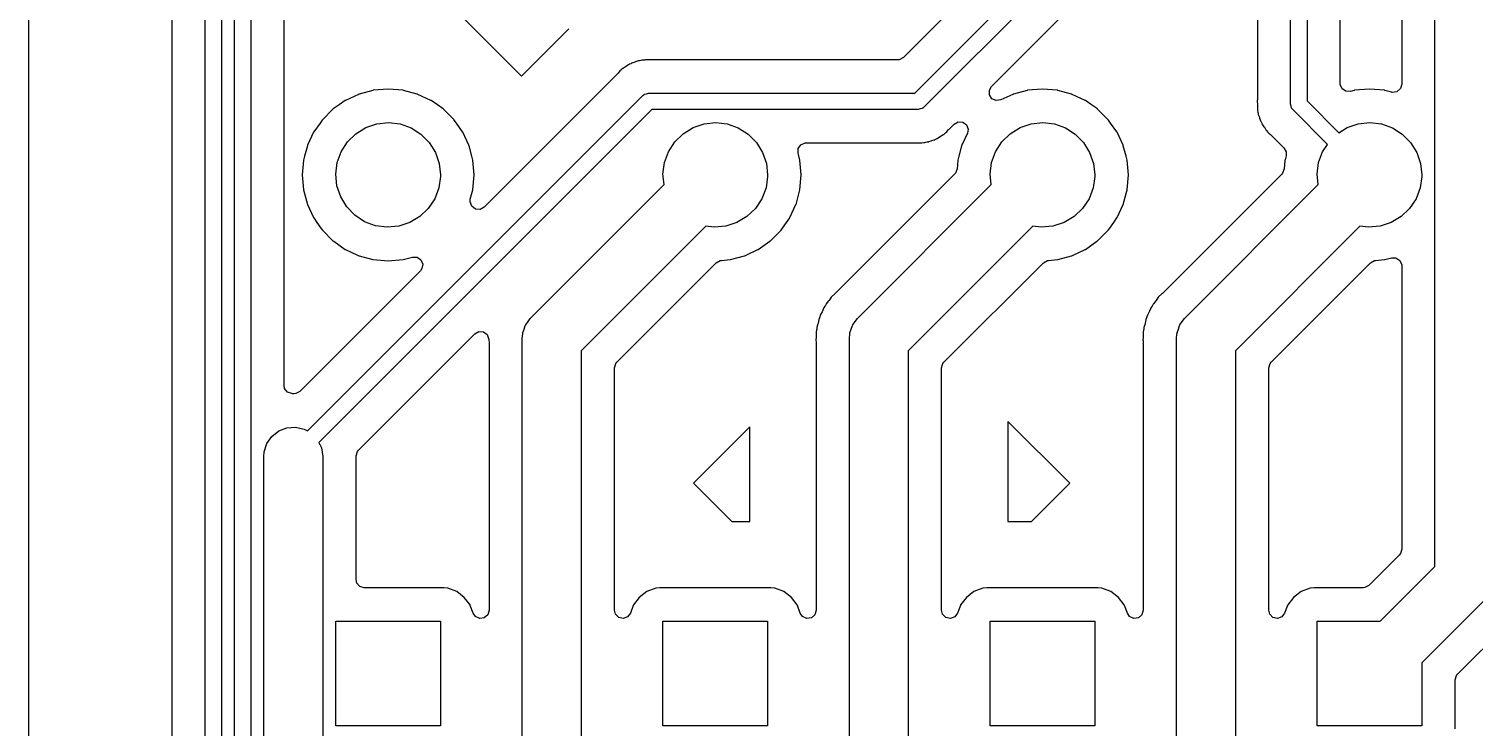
# Model space of a CAD drawing. Extents: x 124.5 to 210, y -114.5 to -26.5.
# Drawn here: x 124.51 to 146.6, y -77.82 to -67.15 of the extents above; entities that cross this region are included whole.
import ezdxf

# ---------------------------------------------------------------- set-up
doc = ezdxf.new("R2010")
doc.units = 0
doc.layers.add('BLACK', color=7, linetype='CONTINUOUS')

msp = doc.modelspace()

# ---------------------------------------------------------------- linework, layer by layer
at = {"layer": 'BLACK', "linetype": 'CONTINUOUS'}
for p, q in [((124.508, -110.935), (124.508, -30.0651)), ((126.691, -32.8669), (126.691, -106.031)), ((127.2, -106.11), (127.2, -32.8311)), ((127.45, -32.8829), (127.45, -106.058)), ((127.65, -103.141), (127.65, -34.159)), ((127.9, -34.2108), (127.9, -103.089)), ((143.794, -68.2987), (143.794, -56.8774)), ((144.044, -56.9292), (144.044, -68.2469)), ((143.285, -57.9489), (143.285, -68.2199)), ((128.408, -72.5972), (128.408, -60.69)), ((144.552, -67.9811), (144.552, -61.4426)), ((145.492, -64.8983), (145.492, -67.9928)), ((146, -75.3636), (146, -64.83)), ((139.455, -66.0045), (137.875, -67.5846)), ((138.048, -68.13), (140, -66.1782)), ((140.213, -66.3184), (138.188, -68.3434)), ((131.075, -66.9079), (132.036, -67.8684)), ((139.221, -68.0297), (140.517, -66.7337)), ((132.036, -67.8684), (132.759, -67.145)), ((137.875, -67.5846), (137.812, -67.6186)), ((133.542, -67.7895), (133.514, -67.8236)), ((133.558, -67.7776), (133.542, -67.7895)), ((133.573, -67.7648), (133.558, -67.7776)), ((133.588, -67.7505), (133.573, -67.7648)), ((133.594, -67.7464), (133.588, -67.7505)), ((133.626, -67.7279), (133.594, -67.7464)), ((133.594, -67.7464), (133.594, -67.7464)), ((133.636, -67.7214), (133.626, -67.7279)), ((133.665, -67.7001), (133.636, -67.7214)), ((133.671, -67.6954), (133.665, -67.7001)), ((133.665, -67.7001), (133.665, -67.7001)), ((133.69, -67.688), (133.671, -67.6954)), ((133.708, -67.6793), (133.69, -67.688)), ((133.719, -67.673), (133.708, -67.6793)), ((133.725, -67.669), (133.719, -67.673)), ((133.719, -67.673), (133.719, -67.673)), ((133.768, -67.6566), (133.725, -67.669)), ((133.779, -67.6528), (133.768, -67.6566)), ((133.82, -67.6365), (133.779, -67.6528)), ((133.828, -67.6355), (133.82, -67.6365)), ((133.84, -67.634), (133.828, -67.6355)), ((133.828, -67.6355), (133.828, -67.6355)), ((133.86, -67.63), (133.84, -67.634)), ((133.862, -67.6294), (133.86, -67.63)), ((133.879, -67.6243), (133.862, -67.6294)), ((133.923, -67.6229), (133.879, -67.6243)), ((133.935, -67.622), (133.923, -67.6229)), ((133.939, -67.6215), (133.935, -67.622)), ((133.935, -67.622), (133.935, -67.622)), ((133.935, -67.622), (133.935, -67.622)), ((133.935, -67.622), (133.935, -67.622)), ((133.967, -67.6215), (133.939, -67.6215)), ((133.971, -67.6214), (133.967, -67.6215)), ((134.031, -67.6195), (133.971, -67.6214)), ((134.039, -67.6193), (134.031, -67.6195)), ((134.047, -67.621), (134.039, -67.6193)), ((134.058, -67.6215), (134.047, -67.621)), ((137.785, -67.6215), (134.058, -67.6215)), ((137.812, -67.6186), (137.785, -67.6215)), ((133.506, -67.8324), (131.466, -69.8718)), ((133.514, -67.8236), (133.506, -67.8324)), ((139.189, -68.0843), (139.221, -68.0297)), ((144.553, -67.9961), (144.552, -67.9811)), ((144.581, -68.0613), (144.553, -67.9961)), ((145.492, -67.9928), (145.471, -68.061)), ((128.764, -73.2935), (133.891, -68.1666)), ((129.343, -68.2425), (129.248, -68.3093)), ((129.348, -68.2402), (129.343, -68.2425)), ((129.546, -68.148), (129.348, -68.2402)), ((129.348, -68.2402), (129.348, -68.2402)), ((129.551, -68.1457), (129.546, -68.148)), ((129.546, -68.148), (129.546, -68.148)), ((129.556, -68.1443), (129.551, -68.1457)), ((129.767, -68.0879), (129.556, -68.1443)), ((129.556, -68.1443), (129.556, -68.1443)), ((129.772, -68.0865), (129.767, -68.0879)), ((129.767, -68.0879), (129.767, -68.0879)), ((130, -68.0665), (129.772, -68.0865)), ((130.228, -68.0865), (130, -68.0665)), ((130.233, -68.0879), (130.228, -68.0865)), ((130.444, -68.1443), (130.233, -68.0879)), ((130.233, -68.0879), (130.233, -68.0879)), ((130.449, -68.1457), (130.444, -68.1443)), ((130.444, -68.1443), (130.444, -68.1443)), ((130.454, -68.148), (130.449, -68.1457)), ((130.652, -68.2402), (130.454, -68.148)), ((130.454, -68.148), (130.454, -68.148)), ((130.657, -68.2425), (130.652, -68.2402)), ((130.652, -68.2402), (130.652, -68.2402)), ((130.752, -68.3093), (130.657, -68.2425)), ((133.891, -68.1666), (133.908, -68.1533)), ((133.908, -68.1533), (133.911, -68.1498)), ((133.911, -68.1498), (133.914, -68.149)), ((133.914, -68.149), (133.919, -68.1451)), ((133.919, -68.1451), (133.949, -68.1387)), ((133.949, -68.1387), (133.979, -68.13)), ((133.979, -68.13), (138.048, -68.13)), ((139.19, -68.1553), (139.189, -68.0843)), ((139.229, -68.2147), (139.19, -68.1553)), ((139.293, -68.2437), (139.229, -68.2147)), ((139.364, -68.233), (139.293, -68.2437)), ((139.546, -68.148), (139.364, -68.233)), ((139.551, -68.1457), (139.546, -68.148)), ((139.546, -68.148), (139.546, -68.148)), ((139.556, -68.1443), (139.551, -68.1457)), ((139.767, -68.0879), (139.556, -68.1443)), ((139.556, -68.1443), (139.556, -68.1443)), ((139.772, -68.0865), (139.767, -68.0879)), ((139.767, -68.0879), (139.767, -68.0879)), ((140, -68.0665), (139.772, -68.0865)), ((140.228, -68.0865), (140, -68.0665)), ((140.233, -68.0879), (140.228, -68.0865)), ((140.444, -68.1443), (140.233, -68.0879)), ((140.233, -68.0879), (140.233, -68.0879)), ((140.449, -68.1457), (140.444, -68.1443)), ((140.444, -68.1443), (140.444, -68.1443)), ((140.454, -68.148), (140.449, -68.1457)), ((140.652, -68.2402), (140.454, -68.148)), ((140.454, -68.148), (140.454, -68.148)), ((140.657, -68.2425), (140.652, -68.2402)), ((140.652, -68.2402), (140.652, -68.2402)), ((140.752, -68.3093), (140.657, -68.2425)), ((143.285, -68.2311), (143.283, -68.2386)), ((143.283, -68.2386), (143.283, -68.2465)), ((143.283, -68.2465), (143.283, -68.2465)), ((143.283, -68.2465), (143.285, -68.3067)), ((143.285, -68.2199), (143.285, -68.2311)), ((144.044, -68.2469), (144.532, -68.7348)), ((144.64, -68.1011), (144.581, -68.0613)), ((144.711, -68.1028), (144.64, -68.1011)), ((144.767, -68.0879), (144.711, -68.1028)), ((144.772, -68.0865), (144.767, -68.0879)), ((144.767, -68.0879), (144.767, -68.0879)), ((145, -68.0665), (144.772, -68.0865)), ((145.228, -68.0865), (145, -68.0665)), ((145.233, -68.0879), (145.228, -68.0865)), ((145.333, -68.1145), (145.233, -68.0879)), ((145.233, -68.0879), (145.233, -68.0879)), ((145.348, -68.1175), (145.333, -68.1145)), ((145.418, -68.1074), (145.348, -68.1175)), ((145.471, -68.061), (145.418, -68.1074)), ((134.031, -68.38), (128.941, -73.4699)), ((129.156, -68.3738), (128.994, -68.5357)), ((129.16, -68.3706), (129.156, -68.3738)), ((129.248, -68.3093), (129.16, -68.3706)), ((129.16, -68.3706), (129.16, -68.3706)), ((130.84, -68.3706), (130.752, -68.3093)), ((130.844, -68.3738), (130.84, -68.3706)), ((130.84, -68.3706), (130.84, -68.3706)), ((131.006, -68.5357), (130.844, -68.3738)), ((138.1, -68.38), (134.031, -68.38)), ((138.13, -68.3713), (138.1, -68.38)), ((138.16, -68.3649), (138.13, -68.3713)), ((138.165, -68.361), (138.16, -68.3649)), ((138.168, -68.3602), (138.165, -68.361)), ((138.171, -68.3567), (138.168, -68.3602)), ((138.188, -68.3434), (138.171, -68.3567)), ((140.84, -68.3706), (140.752, -68.3093)), ((140.844, -68.3738), (140.84, -68.3706)), ((140.84, -68.3706), (140.84, -68.3706)), ((141.006, -68.5357), (140.844, -68.3738)), ((143.285, -68.3067), (143.285, -68.3106)), ((143.285, -68.3106), (143.285, -68.3386)), ((143.285, -68.3386), (143.286, -68.3425)), ((143.286, -68.3425), (143.286, -68.3425)), ((143.286, -68.3425), (143.286, -68.3426)), ((143.286, -68.3426), (143.287, -68.3544)), ((143.287, -68.3544), (143.288, -68.3986)), ((143.288, -68.3986), (143.294, -68.418)), ((143.294, -68.418), (143.298, -68.4374)), ((143.298, -68.4374), (143.3, -68.4575)), ((143.3, -68.4575), (143.303, -68.4649)), ((143.303, -68.4649), (143.303, -68.4649)), ((143.303, -68.4649), (143.317, -68.4986)), ((143.802, -68.3282), (143.794, -68.2987)), ((143.809, -68.3583), (143.802, -68.3282)), ((143.813, -68.3635), (143.809, -68.3583)), ((143.814, -68.3662), (143.813, -68.3635)), ((143.817, -68.3693), (143.814, -68.3662)), ((143.83, -68.3871), (143.817, -68.3693)), ((144.356, -68.9123), (143.83, -68.3871)), ((128.958, -68.5875), (128.862, -68.7233)), ((128.991, -68.5402), (128.958, -68.5875)), ((128.994, -68.5357), (128.991, -68.5402)), ((128.991, -68.5402), (128.991, -68.5402)), ((129.507, -68.7496), (129.659, -68.6561)), ((129.659, -68.6561), (129.828, -68.5987)), ((129.828, -68.5987), (130.006, -68.58)), ((130.006, -68.58), (130.183, -68.6011)), ((130.183, -68.6011), (130.351, -68.661)), ((130.351, -68.661), (130.501, -68.7565)), ((131.009, -68.5402), (131.006, -68.5357)), ((131.042, -68.5875), (131.009, -68.5402)), ((131.009, -68.5402), (131.009, -68.5402)), ((131.138, -68.7233), (131.042, -68.5875)), ((134.507, -68.7496), (134.659, -68.6561)), ((134.659, -68.6561), (134.828, -68.5987)), ((134.828, -68.5987), (135.006, -68.58)), ((135.006, -68.58), (135.183, -68.6011)), ((135.183, -68.6011), (135.351, -68.661)), ((135.351, -68.661), (135.501, -68.7565)), ((138.537, -68.7205), (138.565, -68.6864)), ((138.565, -68.6864), (138.573, -68.6776)), ((138.573, -68.6776), (138.65, -68.6012)), ((138.65, -68.6012), (138.712, -68.5671)), ((138.712, -68.5671), (138.783, -68.5722)), ((138.783, -68.5722), (138.84, -68.6148)), ((138.84, -68.6148), (138.865, -68.6813)), ((138.865, -68.6813), (138.853, -68.7435)), ((139.507, -68.7496), (139.659, -68.6561)), ((139.659, -68.6561), (139.828, -68.5987)), ((139.828, -68.5987), (140.006, -68.58)), ((140.006, -68.58), (140.183, -68.6011)), ((140.183, -68.6011), (140.351, -68.661)), ((140.351, -68.661), (140.501, -68.7565)), ((141.009, -68.5402), (141.006, -68.5357)), ((141.042, -68.5875), (141.009, -68.5402)), ((141.009, -68.5402), (141.009, -68.5402)), ((141.138, -68.7233), (141.042, -68.5875)), ((143.317, -68.4986), (143.32, -68.5098)), ((143.32, -68.5098), (143.328, -68.5357)), ((143.328, -68.5357), (143.333, -68.5523)), ((143.333, -68.5523), (143.337, -68.5591)), ((143.337, -68.5591), (143.337, -68.5591)), ((143.337, -68.5591), (143.343, -68.5697)), ((143.343, -68.5697), (143.352, -68.5875)), ((143.352, -68.5875), (143.359, -68.6063)), ((143.359, -68.6063), (143.364, -68.6127)), ((143.364, -68.6127), (143.364, -68.6127)), ((143.364, -68.6127), (143.385, -68.6421)), ((143.385, -68.6421), (143.392, -68.652)), ((143.392, -68.652), (143.409, -68.6818)), ((143.409, -68.6818), (143.414, -68.6901)), ((143.414, -68.6901), (143.428, -68.7044)), ((144.532, -68.7348), (144.659, -68.6561)), ((144.659, -68.6561), (144.828, -68.5987)), ((144.828, -68.5987), (145.006, -68.58)), ((145.006, -68.58), (145.183, -68.6011)), ((145.183, -68.6011), (145.351, -68.661)), ((145.351, -68.661), (145.501, -68.7565)), ((128.86, -68.7282), (128.768, -68.9258)), ((128.862, -68.7233), (128.86, -68.7282)), ((128.86, -68.7282), (128.86, -68.7282)), ((129.283, -69.0243), (129.38, -68.8744)), ((129.38, -68.8744), (129.507, -68.7496)), ((130.501, -68.7565), (130.627, -68.8831)), ((130.627, -68.8831), (130.721, -69.0343)), ((131.14, -68.7282), (131.138, -68.7233)), ((131.232, -68.9258), (131.14, -68.7282)), ((131.14, -68.7282), (131.14, -68.7282)), ((134.283, -69.0243), (134.38, -68.8744)), ((134.38, -68.8744), (134.507, -68.7496)), ((135.501, -68.7565), (135.627, -68.8831)), ((135.627, -68.8831), (135.721, -69.0343)), ((136.267, -68.9761), (136.307, -68.9173)), ((136.307, -68.9173), (136.372, -68.8894)), ((136.372, -68.8894), (136.387, -68.8885)), ((136.387, -68.8885), (138.021, -68.8885)), ((138.021, -68.8885), (138.032, -68.889)), ((138.032, -68.889), (138.04, -68.8907)), ((138.04, -68.8907), (138.048, -68.8905)), ((138.048, -68.8905), (138.108, -68.8886)), ((138.048, -68.8905), (138.048, -68.8905)), ((138.108, -68.8886), (138.112, -68.8885)), ((138.112, -68.8885), (138.14, -68.8885)), ((138.14, -68.8885), (138.144, -68.888)), ((138.144, -68.888), (138.156, -68.8871)), ((138.144, -68.888), (138.144, -68.888)), ((138.156, -68.8871), (138.188, -68.886)), ((138.188, -68.886), (138.192, -68.8859)), ((138.192, -68.8859), (138.2, -68.8857)), ((138.2, -68.8857), (138.219, -68.88)), ((138.219, -68.88), (138.239, -68.876)), ((138.239, -68.876), (138.251, -68.8745)), ((138.251, -68.8745), (138.259, -68.8735)), ((138.251, -68.8745), (138.251, -68.8745)), ((138.259, -68.8735), (138.266, -68.8706)), ((138.266, -68.8706), (138.3, -68.8572)), ((138.266, -68.8706), (138.266, -68.8706)), ((138.3, -68.8572), (138.311, -68.8533)), ((138.311, -68.8533), (138.346, -68.8432)), ((138.346, -68.8432), (138.354, -68.841)), ((138.346, -68.8432), (138.346, -68.8432)), ((138.354, -68.841), (138.36, -68.837)), ((138.36, -68.837), (138.371, -68.8307)), ((138.36, -68.837), (138.36, -68.837)), ((138.371, -68.8307), (138.389, -68.822)), ((138.389, -68.822), (138.408, -68.8146)), ((138.408, -68.8146), (138.443, -68.7886)), ((138.443, -68.7886), (138.453, -68.782)), ((138.453, -68.782), (138.485, -68.7636)), ((138.485, -68.7636), (138.491, -68.7595)), ((138.485, -68.7636), (138.485, -68.7636)), ((138.491, -68.7595), (138.506, -68.7452)), ((138.506, -68.7452), (138.521, -68.7324)), ((138.521, -68.7324), (138.525, -68.7294)), ((138.525, -68.7294), (138.537, -68.7205)), ((138.853, -68.7435), (138.768, -68.9258)), ((139.283, -69.0243), (139.38, -68.8744)), ((139.38, -68.8744), (139.507, -68.7496)), ((140.501, -68.7565), (140.627, -68.8831)), ((140.627, -68.8831), (140.721, -69.0343)), ((141.14, -68.7282), (141.138, -68.7233)), ((141.232, -68.9258), (141.14, -68.7282)), ((141.14, -68.7282), (141.14, -68.7282)), ((143.428, -68.7044), (143.441, -68.7194)), ((143.441, -68.7194), (143.453, -68.7358)), ((143.453, -68.7358), (143.459, -68.7409)), ((143.459, -68.7409), (143.487, -68.764)), ((143.487, -68.764), (143.496, -68.772)), ((143.496, -68.772), (143.691, -68.9668)), ((144.283, -69.0243), (144.356, -68.9123)), ((145.501, -68.7565), (145.627, -68.8831)), ((145.627, -68.8831), (145.721, -69.0343)), ((128.722, -69.0925), (128.706, -69.1519)), ((128.764, -68.9361), (128.722, -69.0925)), ((128.766, -68.9308), (128.764, -68.9361)), ((128.764, -68.9361), (128.764, -68.9361)), ((128.768, -68.9258), (128.766, -68.9308)), ((129.222, -69.1919), (129.283, -69.0243)), ((130.721, -69.0343), (130.78, -69.2028)), ((131.234, -68.9308), (131.232, -68.9258)), ((131.236, -68.9361), (131.234, -68.9308)), ((131.278, -69.0925), (131.236, -68.9361)), ((131.236, -68.9361), (131.236, -68.9361)), ((131.294, -69.1519), (131.278, -69.0925)), ((134.222, -69.1919), (134.283, -69.0243)), ((135.721, -69.0343), (135.78, -69.2028)), ((136.265, -69.0471), (136.267, -68.9761)), ((136.277, -69.0885), (136.265, -69.0471)), ((136.294, -69.1519), (136.277, -69.0885)), ((138.722, -69.0925), (138.706, -69.1519)), ((138.764, -68.9361), (138.722, -69.0925)), ((138.766, -68.9308), (138.764, -68.9361)), ((138.764, -68.9361), (138.764, -68.9361)), ((138.768, -68.9258), (138.766, -68.9308)), ((138.768, -68.9258), (138.768, -68.9258)), ((139.222, -69.1919), (139.283, -69.0243)), ((140.721, -69.0343), (140.78, -69.2028)), ((141.234, -68.9308), (141.232, -68.9258)), ((141.236, -68.9361), (141.234, -68.9308)), ((141.278, -69.0925), (141.236, -68.9361)), ((141.236, -68.9361), (141.236, -68.9361)), ((141.294, -69.1519), (141.278, -69.0925)), ((143.691, -68.9668), (143.725, -69.0291)), ((143.723, -69.0885), (143.708, -69.1466)), ((143.725, -69.0291), (143.723, -69.0885)), ((144.222, -69.1919), (144.283, -69.0243)), ((145.721, -69.0343), (145.78, -69.2028)), ((128.706, -69.1519), (128.687, -69.38)), ((129.2, -69.3688), (129.222, -69.1919)), ((130.78, -69.2028), (130.8, -69.38)), ((131.313, -69.38), (131.294, -69.1519)), ((134.2, -69.3688), (134.222, -69.1919)), ((135.78, -69.2028), (135.8, -69.38)), ((136.313, -69.38), (136.294, -69.1519)), ((138.669, -69.3544), (138.658, -69.3664)), ((138.695, -69.2883), (138.669, -69.3544)), ((138.7, -69.2252), (138.695, -69.2883)), ((138.706, -69.1519), (138.7, -69.2252)), ((139.2, -69.3688), (139.222, -69.1919)), ((140.78, -69.2028), (140.8, -69.38)), ((141.313, -69.38), (141.294, -69.1519)), ((143.669, -69.3544), (143.658, -69.3664)), ((143.695, -69.2883), (143.669, -69.3544)), ((143.706, -69.1574), (143.695, -69.2883)), ((143.708, -69.1466), (143.706, -69.1519)), ((143.706, -69.1519), (143.706, -69.1574)), ((143.708, -69.1466), (143.708, -69.1466)), ((144.2, -69.3688), (144.222, -69.1919)), ((145.78, -69.2028), (145.8, -69.38)), ((128.687, -69.38), (128.706, -69.6081)), ((129.217, -69.5463), (129.2, -69.3688)), ((129.274, -69.7156), (129.217, -69.5463)), ((130.775, -69.579), (130.712, -69.7457)), ((130.8, -69.4023), (130.775, -69.579)), ((130.8, -69.38), (130.8, -69.4023)), ((131.294, -69.6081), (131.313, -69.38)), ((132.182, -71.5618), (134.216, -69.5279)), ((134.216, -69.5279), (134.2, -69.3688)), ((135.775, -69.579), (135.712, -69.7457)), ((135.8, -69.4023), (135.775, -69.579)), ((135.8, -69.38), (135.8, -69.4023)), ((136.294, -69.6081), (136.313, -69.38)), ((138.658, -69.3664), (136.833, -71.1912)), ((137.182, -71.5618), (139.216, -69.5279)), ((139.216, -69.5279), (139.2, -69.3688)), ((140.775, -69.579), (140.712, -69.7457)), ((140.8, -69.4023), (140.775, -69.579)), ((140.8, -69.38), (140.8, -69.4023)), ((141.294, -69.6081), (141.313, -69.38)), ((143.658, -69.3664), (141.833, -71.1912)), ((142.182, -71.5618), (144.216, -69.5279)), ((144.216, -69.5279), (144.2, -69.3688)), ((145.775, -69.579), (145.712, -69.7457)), ((145.8, -69.4023), (145.775, -69.579)), ((145.8, -69.38), (145.8, -69.4023)), ((128.706, -69.6081), (128.766, -69.8292)), ((129.366, -69.8681), (129.274, -69.7156)), ((130.712, -69.7457), (130.613, -69.8942)), ((131.252, -69.7917), (131.255, -69.7501)), ((131.276, -69.8582), (131.252, -69.7917)), ((131.255, -69.7501), (131.294, -69.6081)), ((135.712, -69.7457), (135.613, -69.8942)), ((136.234, -69.8292), (136.294, -69.6081)), ((140.712, -69.7457), (140.613, -69.8942)), ((141.234, -69.8292), (141.294, -69.6081)), ((145.712, -69.7457), (145.613, -69.8942)), ((128.766, -69.8292), (128.768, -69.8342)), ((128.768, -69.8342), (128.768, -69.8342)), ((128.768, -69.8342), (128.86, -70.0318)), ((129.49, -69.9964), (129.366, -69.8681)), ((129.639, -70.0941), (129.49, -69.9964)), ((130.484, -70.0172), (130.33, -70.1085)), ((130.613, -69.8942), (130.484, -70.0172)), ((131.333, -69.9008), (131.276, -69.8582)), ((131.404, -69.9058), (131.333, -69.9008)), ((131.466, -69.8718), (131.404, -69.9058)), ((135.484, -70.0172), (135.33, -70.1085)), ((135.613, -69.8942), (135.484, -70.0172)), ((136.14, -70.0318), (136.232, -69.8342)), ((136.232, -69.8342), (136.234, -69.8292)), ((136.232, -69.8342), (136.232, -69.8342)), ((140.484, -70.0172), (140.33, -70.1085)), ((140.613, -69.8942), (140.484, -70.0172)), ((141.14, -70.0318), (141.232, -69.8342)), ((141.232, -69.8342), (141.234, -69.8292)), ((141.232, -69.8342), (141.232, -69.8342)), ((145.484, -70.0172), (145.33, -70.1085)), ((145.613, -69.8942), (145.484, -70.0172)), ((128.86, -70.0318), (128.86, -70.0318)), ((128.86, -70.0318), (128.862, -70.0367)), ((128.862, -70.0367), (128.911, -70.1067)), ((128.911, -70.1067), (128.972, -70.1938)), ((128.972, -70.1938), (128.994, -70.2243)), ((128.994, -70.2243), (129.156, -70.3862)), ((129.806, -70.1562), (129.639, -70.0941)), ((129.983, -70.1798), (129.806, -70.1562)), ((130.161, -70.1637), (129.983, -70.1798)), ((130.33, -70.1085), (130.161, -70.1637)), ((134.854, -70.1626), (132.95, -72.0664)), ((134.983, -70.1798), (134.854, -70.1626)), ((135.161, -70.1637), (134.983, -70.1798)), ((135.33, -70.1085), (135.161, -70.1637)), ((135.844, -70.3862), (136.006, -70.2243)), ((136.006, -70.2243), (136.028, -70.1938)), ((136.028, -70.1938), (136.089, -70.1067)), ((136.089, -70.1067), (136.138, -70.0367)), ((136.138, -70.0367), (136.14, -70.0318)), ((136.14, -70.0318), (136.14, -70.0318)), ((139.854, -70.1626), (137.95, -72.0664)), ((139.983, -70.1798), (139.854, -70.1626)), ((140.161, -70.1637), (139.983, -70.1798)), ((140.33, -70.1085), (140.161, -70.1637)), ((140.844, -70.3862), (141.006, -70.2243)), ((141.006, -70.2243), (141.028, -70.1938)), ((141.028, -70.1938), (141.089, -70.1067)), ((141.089, -70.1067), (141.138, -70.0367)), ((141.138, -70.0367), (141.14, -70.0318)), ((141.14, -70.0318), (141.14, -70.0318)), ((144.854, -70.1626), (142.95, -72.0664)), ((144.983, -70.1798), (144.854, -70.1626)), ((145.161, -70.1637), (144.983, -70.1798)), ((145.33, -70.1085), (145.161, -70.1637)), ((129.156, -70.3862), (129.16, -70.3894)), ((129.16, -70.3894), (129.16, -70.3894)), ((129.16, -70.3894), (129.167, -70.3941)), ((129.167, -70.3941), (129.343, -70.5175)), ((135.657, -70.5175), (135.833, -70.3941)), ((135.833, -70.3941), (135.84, -70.3894)), ((135.84, -70.3894), (135.844, -70.3862)), ((135.84, -70.3894), (135.84, -70.3894)), ((140.657, -70.5175), (140.833, -70.3941)), ((140.833, -70.3941), (140.84, -70.3894)), ((140.84, -70.3894), (140.844, -70.3862)), ((140.84, -70.3894), (140.84, -70.3894)), ((129.343, -70.5175), (129.348, -70.5198)), ((129.348, -70.5198), (129.348, -70.5198)), ((129.348, -70.5198), (129.53, -70.6048)), ((129.53, -70.6048), (129.551, -70.6143)), ((129.551, -70.6143), (129.556, -70.6157)), ((129.556, -70.6157), (129.556, -70.6157)), ((129.556, -70.6157), (129.767, -70.6721)), ((129.767, -70.6721), (129.767, -70.6721)), ((129.767, -70.6721), (129.772, -70.6735)), ((129.772, -70.6735), (130, -70.6935)), ((130, -70.6935), (130.228, -70.6735)), ((130.228, -70.6735), (130.37, -70.6355)), ((130.37, -70.6355), (130.441, -70.6372)), ((130.441, -70.6372), (130.5, -70.677)), ((130.5, -70.677), (130.528, -70.7422)), ((135.014, -70.7219), (135.076, -70.6879)), ((135.076, -70.6879), (135.092, -70.6855)), ((135.092, -70.6855), (135.228, -70.6735)), ((135.228, -70.6735), (135.233, -70.6721)), ((135.233, -70.6721), (135.444, -70.6157)), ((135.233, -70.6721), (135.233, -70.6721)), ((135.444, -70.6157), (135.449, -70.6143)), ((135.444, -70.6157), (135.444, -70.6157)), ((135.449, -70.6143), (135.47, -70.6048)), ((135.47, -70.6048), (135.652, -70.5198)), ((135.652, -70.5198), (135.657, -70.5175)), ((135.652, -70.5198), (135.652, -70.5198)), ((140.014, -70.7219), (140.076, -70.6879)), ((140.076, -70.6879), (140.092, -70.6855)), ((140.092, -70.6855), (140.228, -70.6735)), ((140.228, -70.6735), (140.233, -70.6721)), ((140.233, -70.6721), (140.444, -70.6157)), ((140.233, -70.6721), (140.233, -70.6721)), ((140.444, -70.6157), (140.449, -70.6143)), ((140.444, -70.6157), (140.444, -70.6157)), ((140.449, -70.6143), (140.47, -70.6048)), ((140.47, -70.6048), (140.652, -70.5198)), ((140.652, -70.5198), (140.657, -70.5175)), ((140.652, -70.5198), (140.652, -70.5198)), ((145.014, -70.7219), (145.076, -70.6879)), ((145.076, -70.6879), (145.092, -70.6855)), ((145.092, -70.6855), (145.228, -70.6735)), ((145.228, -70.6735), (145.233, -70.6721)), ((145.233, -70.6721), (145.333, -70.6455)), ((145.233, -70.6721), (145.233, -70.6721)), ((145.333, -70.6455), (145.404, -70.6472)), ((145.404, -70.6472), (145.463, -70.6869)), ((145.463, -70.6869), (145.491, -70.7522)), ((130.492, -70.8463), (128.65, -72.6877)), ((130.516, -70.8123), (130.492, -70.8463)), ((130.528, -70.7422), (130.516, -70.8123)), ((133.495, -72.2401), (135.014, -70.7219)), ((138.495, -72.2401), (140.014, -70.7219)), ((143.495, -72.2401), (145.014, -70.7219)), ((145.491, -70.7522), (145.492, -70.7672)), ((145.492, -70.7672), (145.492, -75.1008)), ((136.696, -71.3496), (136.693, -71.3553)), ((136.732, -71.305), (136.696, -71.3496)), ((136.738, -71.2977), (136.732, -71.305)), ((136.771, -71.2505), (136.738, -71.2977)), ((136.831, -71.1937), (136.771, -71.2505)), ((136.833, -71.1912), (136.831, -71.1937)), ((141.696, -71.3496), (141.693, -71.3553)), ((141.732, -71.305), (141.696, -71.3496)), ((141.738, -71.2977), (141.732, -71.305)), ((141.771, -71.2505), (141.738, -71.2977)), ((141.831, -71.1937), (141.771, -71.2505)), ((141.833, -71.1912), (141.831, -71.1937)), ((132.172, -71.572), (132.178, -71.5675)), ((132.178, -71.5675), (132.182, -71.5618)), ((136.592, -71.5637), (136.582, -71.5887)), ((136.598, -71.5484), (136.592, -71.5637)), ((136.605, -71.5222), (136.598, -71.5484)), ((136.632, -71.4712), (136.605, -71.5222)), ((136.636, -71.4628), (136.632, -71.4712)), ((136.656, -71.4158), (136.636, -71.4628)), ((136.659, -71.41), (136.656, -71.4158)), ((136.675, -71.3877), (136.659, -71.41)), ((136.683, -71.3738), (136.675, -71.3877)), ((136.693, -71.3553), (136.683, -71.3738)), ((136.693, -71.3553), (136.693, -71.3553)), ((137.172, -71.572), (137.178, -71.5675)), ((137.178, -71.5675), (137.182, -71.5618)), ((141.592, -71.5637), (141.582, -71.5887)), ((141.598, -71.5484), (141.592, -71.5637)), ((141.605, -71.5222), (141.598, -71.5484)), ((141.632, -71.4712), (141.605, -71.5222)), ((141.636, -71.4628), (141.632, -71.4712)), ((141.656, -71.4158), (141.636, -71.4628)), ((141.659, -71.41), (141.656, -71.4158)), ((141.675, -71.3877), (141.659, -71.41)), ((141.683, -71.3738), (141.675, -71.3877)), ((141.693, -71.3553), (141.683, -71.3738)), ((141.693, -71.3553), (141.693, -71.3553)), ((142.172, -71.572), (142.178, -71.5675)), ((142.178, -71.5675), (142.182, -71.5618)), ((131.322, -71.8077), (131.385, -71.7737)), ((131.385, -71.7737), (131.455, -71.7787)), ((131.455, -71.7787), (131.512, -71.8213)), ((132.058, -71.7957), (132.078, -71.7391)), ((132.078, -71.7391), (132.096, -71.682)), ((132.096, -71.682), (132.1, -71.6762)), ((132.1, -71.6762), (132.102, -71.6694)), ((132.102, -71.6694), (132.138, -71.6212)), ((132.138, -71.6212), (132.172, -71.572)), ((136.542, -71.7793), (136.541, -71.7857)), ((136.541, -71.7857), (136.541, -71.8382)), ((136.547, -71.7526), (136.542, -71.7793)), ((136.55, -71.7365), (136.547, -71.7526)), ((136.551, -71.7157), (136.55, -71.7365)), ((136.552, -71.7094), (136.551, -71.7157)), ((136.568, -71.654), (136.552, -71.7094)), ((136.57, -71.6451), (136.568, -71.654)), ((136.58, -71.5949), (136.57, -71.6451)), ((136.582, -71.5887), (136.58, -71.5949)), ((136.58, -71.5949), (136.58, -71.5949)), ((137.058, -71.7957), (137.078, -71.7391)), ((137.078, -71.7391), (137.096, -71.682)), ((137.096, -71.682), (137.1, -71.6762)), ((137.1, -71.6762), (137.102, -71.6694)), ((137.102, -71.6694), (137.138, -71.6212)), ((137.138, -71.6212), (137.172, -71.572)), ((141.542, -71.7793), (141.541, -71.7857)), ((141.541, -71.7857), (141.541, -71.8382)), ((141.547, -71.7526), (141.542, -71.7793)), ((141.55, -71.7365), (141.547, -71.7526)), ((141.551, -71.7157), (141.55, -71.7365)), ((141.552, -71.7094), (141.551, -71.7157)), ((141.568, -71.654), (141.552, -71.7094)), ((141.57, -71.6451), (141.568, -71.654)), ((141.58, -71.5949), (141.57, -71.6451)), ((141.582, -71.5887), (141.58, -71.5949)), ((141.58, -71.5949), (141.58, -71.5949)), ((142.058, -71.7957), (142.078, -71.7391)), ((142.078, -71.7391), (142.096, -71.682)), ((142.096, -71.682), (142.1, -71.6762)), ((142.1, -71.6762), (142.102, -71.6694)), ((142.102, -71.6694), (142.138, -71.6212)), ((142.138, -71.6212), (142.172, -71.572)), ((129.545, -73.5845), (131.322, -71.8077)), ((131.512, -71.8213), (131.537, -71.8937)), ((131.537, -71.8937), (131.537, -71.8972)), ((131.537, -71.8972), (131.537, -71.9035)), ((131.537, -71.9035), (131.538, -71.9099)), ((131.538, -71.9099), (131.538, -71.9099)), ((131.538, -71.9099), (131.541, -71.9325)), ((131.541, -71.9325), (131.541, -71.9483)), ((131.541, -71.9483), (131.541, -76.0342)), ((132.05, -71.88), (132.056, -71.8096)), ((132.05, -78.6936), (132.05, -71.88)), ((132.056, -71.8096), (132.058, -71.8028)), ((132.058, -71.8028), (132.058, -71.7957)), ((136.54, -71.8616), (136.537, -71.9035)), ((136.537, -71.9035), (136.538, -71.9099)), ((136.538, -71.9099), (136.541, -71.9325)), ((136.541, -71.8479), (136.54, -71.8616)), ((136.541, -71.8382), (136.541, -71.8479)), ((136.541, -71.9325), (136.541, -71.9483)), ((136.541, -71.9483), (136.541, -76.0342)), ((137.05, -71.88), (137.056, -71.8096)), ((137.05, -78.6936), (137.05, -71.88)), ((137.056, -71.8096), (137.058, -71.8028)), ((137.058, -71.8028), (137.058, -71.7957)), ((141.54, -71.8616), (141.537, -71.9035)), ((141.537, -71.9035), (141.538, -71.9099)), ((141.538, -71.9099), (141.541, -71.9325)), ((141.541, -71.8479), (141.54, -71.8616)), ((141.541, -71.8382), (141.541, -71.8479)), ((141.541, -71.9325), (141.541, -71.9483)), ((141.541, -71.9483), (141.541, -76.0342)), ((142.05, -71.88), (142.056, -71.8096)), ((142.05, -78.6936), (142.05, -71.88)), ((142.056, -71.8096), (142.058, -71.8028)), ((142.058, -71.8028), (142.058, -71.7957)), ((132.95, -72.0664), (132.95, -78.88)), ((137.95, -72.0664), (137.95, -78.88)), ((142.95, -72.0664), (142.95, -78.88)), ((133.458, -72.3292), (133.479, -72.2611)), ((133.458, -76.0342), (133.458, -72.3292)), ((133.479, -72.2611), (133.495, -72.2401)), ((138.458, -72.3292), (138.479, -72.2611)), ((138.458, -76.0342), (138.458, -72.3292)), ((138.479, -72.2611), (138.495, -72.2401)), ((143.458, -72.3292), (143.479, -72.2611)), ((143.458, -76.0342), (143.458, -72.3292)), ((143.479, -72.2611), (143.495, -72.2401)), ((128.417, -72.6435), (128.408, -72.5972)), ((128.461, -72.6995), (128.417, -72.6435)), ((128.528, -72.723), (128.461, -72.6995)), ((128.535, -72.7234), (128.528, -72.723)), ((128.555, -72.7244), (128.535, -72.7234)), ((128.588, -72.7217), (128.555, -72.7244)), ((128.65, -72.6877), (128.588, -72.7217)), ((128.222, -73.376), (128.327, -73.2931)), ((128.327, -73.2931), (128.452, -73.2448)), ((128.452, -73.2448), (128.585, -73.2354)), ((128.585, -73.2354), (128.716, -73.2656)), ((128.716, -73.2656), (128.764, -73.2935)), ((135.528, -73.2318), (134.667, -74.0921)), ((135.528, -74.6775), (135.528, -73.2318)), ((140.417, -74.0921), (139.472, -73.1472)), ((139.472, -73.1472), (139.472, -74.6775)), ((128.106, -73.6136), (128.146, -73.486)), ((128.146, -73.486), (128.222, -73.376)), ((128.941, -73.4699), (128.98, -73.5517)), ((128.98, -73.5517), (129, -73.684)), ((128.1, -73.684), (128.106, -73.6136)), ((128.1, -102.82), (128.1, -73.684)), ((129, -73.684), (129, -102.5)), ((129.508, -73.6736), (129.529, -73.6055)), ((129.508, -75.5655), (129.508, -73.6736)), ((129.529, -73.6055), (129.545, -73.5845)), ((134.667, -74.0921), (135.253, -74.6775)), ((139.832, -74.6775), (140.417, -74.0921)), ((135.253, -74.6775), (135.528, -74.6775)), ((139.472, -74.6775), (139.832, -74.6775)), ((145.492, -75.1008), (145.471, -75.1689)), ((145.455, -75.1899), (144.99, -75.6546)), ((145.471, -75.1689), (145.455, -75.1899)), ((145.164, -76.2), (146, -75.3636)), ((129.52, -75.6178), (129.508, -75.5655)), ((129.566, -75.6715), (129.52, -75.6178)), ((129.634, -75.6915), (129.566, -75.6715)), ((130.848, -75.6915), (129.634, -75.6915)), ((130.91, -75.6983), (130.848, -75.6915)), ((131.047, -75.7494), (130.91, -75.6983)), ((131.163, -75.8367), (131.047, -75.7494)), ((133.953, -75.7494), (133.837, -75.8367)), ((134.09, -75.6983), (133.953, -75.7494)), ((134.152, -75.6915), (134.09, -75.6983)), ((135.848, -75.6915), (134.152, -75.6915)), ((135.91, -75.6983), (135.848, -75.6915)), ((136.047, -75.7494), (135.91, -75.6983)), ((136.163, -75.8367), (136.047, -75.7494)), ((138.953, -75.7494), (138.837, -75.8367)), ((139.09, -75.6983), (138.953, -75.7494)), ((139.152, -75.6915), (139.09, -75.6983)), ((140.848, -75.6915), (139.152, -75.6915)), ((140.91, -75.6983), (140.848, -75.6915)), ((141.047, -75.7494), (140.91, -75.6983)), ((141.163, -75.8367), (141.047, -75.7494)), ((143.953, -75.7494), (143.837, -75.8367)), ((144.09, -75.6983), (143.953, -75.7494)), ((144.152, -75.6915), (144.09, -75.6983)), ((144.901, -75.6915), (144.152, -75.6915)), ((144.928, -75.6886), (144.901, -75.6915)), ((144.99, -75.6546), (144.928, -75.6886)), ((131.251, -75.9533), (131.163, -75.8367)), ((131.254, -75.9617), (131.251, -75.9533)), ((131.298, -76.0784), (131.254, -75.9617)), ((131.254, -75.9617), (131.254, -75.9617)), ((133.746, -75.9617), (133.702, -76.0784)), ((133.749, -75.9533), (133.746, -75.9617)), ((133.746, -75.9617), (133.746, -75.9617)), ((133.837, -75.8367), (133.749, -75.9533)), ((136.251, -75.9533), (136.163, -75.8367)), ((136.254, -75.9617), (136.251, -75.9533)), ((136.298, -76.0784), (136.254, -75.9617)), ((136.254, -75.9617), (136.254, -75.9617)), ((138.746, -75.9617), (138.702, -76.0784)), ((138.749, -75.9533), (138.746, -75.9617)), ((138.746, -75.9617), (138.746, -75.9617)), ((138.837, -75.8367), (138.749, -75.9533)), ((141.251, -75.9533), (141.163, -75.8367)), ((141.254, -75.9617), (141.251, -75.9533)), ((141.298, -76.0784), (141.254, -75.9617)), ((141.254, -75.9617), (141.254, -75.9617)), ((143.746, -75.9617), (143.702, -76.0784)), ((143.749, -75.9533), (143.746, -75.9617)), ((143.746, -75.9617), (143.746, -75.9617)), ((143.837, -75.8367), (143.749, -75.9533)), ((146.768, -75.8682), (145.8, -76.8364)), ((129.2, -77.8), (129.2, -76.2)), ((129.2, -76.2), (130.8, -76.2)), ((130.8, -76.2), (130.8, -77.8)), ((131.333, -76.1294), (131.298, -76.0784)), ((131.398, -76.1589), (131.333, -76.1294)), ((131.468, -76.1488), (131.398, -76.1589)), ((131.521, -76.1023), (131.468, -76.1488)), ((131.541, -76.0342), (131.521, -76.1023)), ((133.474, -76.0944), (133.458, -76.0342)), ((133.524, -76.1447), (133.474, -76.0944)), ((133.593, -76.1599), (133.524, -76.1447)), ((133.66, -76.1352), (133.593, -76.1599)), ((133.702, -76.0784), (133.66, -76.1352)), ((134.2, -77.8), (134.2, -76.2)), ((134.2, -76.2), (135.8, -76.2)), ((135.8, -76.2), (135.8, -77.8)), ((136.333, -76.1294), (136.298, -76.0784)), ((136.398, -76.1589), (136.333, -76.1294)), ((136.468, -76.1488), (136.398, -76.1589)), ((136.521, -76.1023), (136.468, -76.1488)), ((136.541, -76.0342), (136.521, -76.1023)), ((138.474, -76.0944), (138.458, -76.0342)), ((138.524, -76.1447), (138.474, -76.0944)), ((138.593, -76.1599), (138.524, -76.1447)), ((138.66, -76.1352), (138.593, -76.1599)), ((138.702, -76.0784), (138.66, -76.1352)), ((139.2, -77.8), (139.2, -76.2)), ((139.2, -76.2), (140.8, -76.2)), ((140.8, -76.2), (140.8, -77.8)), ((141.333, -76.1294), (141.298, -76.0784)), ((141.398, -76.1589), (141.333, -76.1294)), ((141.468, -76.1488), (141.398, -76.1589)), ((141.521, -76.1023), (141.468, -76.1488)), ((141.541, -76.0342), (141.521, -76.1023)), ((143.474, -76.0944), (143.458, -76.0342)), ((143.524, -76.1447), (143.474, -76.0944)), ((143.593, -76.1599), (143.524, -76.1447)), ((143.66, -76.1352), (143.593, -76.1599)), ((143.702, -76.0784), (143.66, -76.1352)), ((144.2, -77.8), (144.2, -76.2)), ((144.2, -76.2), (145.164, -76.2)), ((146.345, -77.0101), (147.117, -76.2388)), ((145.8, -76.8364), (145.8, -77.8)), ((146.308, -77.0992), (146.329, -77.0311)), ((146.329, -77.0311), (146.345, -77.0101)), ((146.308, -77.8481), (146.308, -77.0992)), ((130.8, -77.8), (129.2, -77.8)), ((135.8, -77.8), (134.2, -77.8)), ((140.8, -77.8), (139.2, -77.8)), ((145.8, -77.8), (144.2, -77.8))]:
    msp.add_line(p, q, dxfattribs=at)

doc.saveas('drawing.dxf')
